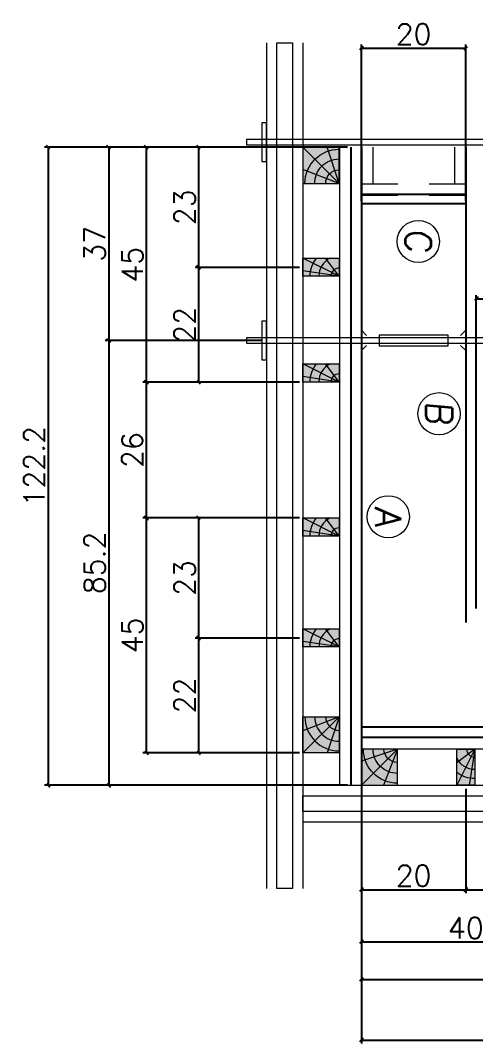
# Model space of a CAD drawing. Extents: x -8482 to 2614, y -517 to 5500.
# Drawn here: x -3185 to -2924, y 4580 to 5168 of the extents above; entities that cross this region are included whole.
import ezdxf
from ezdxf.enums import TextEntityAlignment as Align

# ---------------------------------------------------------------- set-up
doc = ezdxf.new("R2010")
doc.units = 0
doc.layers.get('0').update_dxf_attribs({"color": 1, "lineweight": 9})
for name, color, linetype, lineweight in [('BARRA_ANCORAGEM', 1, 'Continuous', 15), ('HACHURA_MEIOPONTALETE', 33, 'Continuous', 15), ('HACHURA_PONTALETE', 23, 'Continuous', 15), ('MEIOPONTALE_3_5X7', 12, 'Continuous', 15), ('PERFIL_METALICO', 7, 'Continuous', 15), ('PONTALETE_7X7', 18, 'Continuous', 15), ('SARRAFO_2_2X7', 24, 'Continuous', 15), ('TEXTO_LEITURA', 1, 'Continuous', 15)]:
    doc.layers.add(name, color=color, linetype=linetype, lineweight=lineweight)
doc.layers.add('COTA', color=241, linetype='Continuous')
doc.layers.add('NOMENCLATURA', color=7, linetype='Continuous')
doc.layers.add('hachura-chapa', color=7, linetype='Continuous', true_color=0xd07990)
doc.styles.add('Romans', font='romans.shx', dxfattribs={"height": 12})
doc.dimstyles.new('COTAX3', dxfattribs={"dimtxt": 12, "dimasz": 2, "dimexe": 2, "dimexo": 2, "dimgap": 2, "dimtad": 1, "dimdec": 1, "dimlfac": 0.333333, "dimzin": 12, "dimdsep": 46, "dimtxsty": 'Romans', "dimblk": 'OBLIQUE', "dimcen": 9, "dimclrd": 4, "dimclre": 4, "dimclrt": 240, "dimaunit": 1, "dimadec": 8, "dimazin": 3, "dimtfac": 1, "dimtdec": 1, "dimtix": 1, "dimtmove": 0, "dimatfit": 2, "dimldrblk": 'OBLIQUE', "dimfxl": 1, "dimtolj": 1, "dimtzin": 0, "dimlwd": -1, "dimlwe": -1, "dimarcsym": 0})

# ---------------------------------------------------------------- blocks, each defined once
blk = doc.blocks.new('_Oblique')
at = {"color": 0, "linetype": 'ByBlock', "lineweight": -2}
blk.add_line((-0.5, -0.5), (0.5, 0.5), dxfattribs=at)
blk = doc.blocks.new('*D9445')
at = {"layer": 'COTA', "color": 4, "linetype": 'Continuous', "ltscale": 30, "transparency": 16777216}
for p, q in [((-2997.5, 5094.7), (-3171.5, 5094.7)), ((-3169.5, 5094.7), (-3169.5, 4728.1)), ((-2997.5, 4728.1), (-3171.5, 4728.1))]:
    blk.add_line(p, q, dxfattribs=at)
at = {"layer": 'Defpoints', "color": 0, "linetype": 'Continuous', "ltscale": 30, "transparency": 16777216}
for p in [(-2995.5, 5094.7), (-3169.5, 4728.1), (-2995.5, 4728.1)]:
    blk.add_point(p, dxfattribs=at)
at = {"layer": 'COTA', "color": 4, "linetype": 'Continuous', "ltscale": 30, "transparency": 16777216, "xscale": 2, "yscale": 2, "zscale": 2}
for p, rotation in [((-3169.5, 5094.7), 90), ((-3169.5, 4728.1), 270)]:
    blk.add_blockref('_Oblique', p, dxfattribs=dict(at, rotation=rotation))
at = {"layer": 'COTA', "color": 240, "linetype": 'Continuous', "ltscale": 30, "transparency": 16777216, "insert": (-3177.5, 4911.4), "char_height": 12, "attachment_point": 5, "rotation": 90, "style": 'Romans'}
blk.add_mtext('\\A1;122.2', dxfattribs=at)
blk = doc.blocks.new('*D9447')
at = {"layer": 'COTA', "color": 4, "linetype": 'Continuous', "ltscale": 30, "transparency": 16777216}
for p, q in [((-2989.5, 5063.7), (-2989.5, 5153.7)), ((-2989.5, 5151.7), (-2929.5, 5151.7)), ((-2929.5, 5063.7), (-2929.5, 5153.7))]:
    blk.add_line(p, q, dxfattribs=at)
at = {"layer": 'Defpoints', "color": 0, "linetype": 'Continuous', "ltscale": 30, "transparency": 16777216}
for p in [(-2929.5, 5151.7), (-2989.5, 5061.7), (-2929.5, 5061.7)]:
    blk.add_point(p, dxfattribs=at)
at = {"layer": 'COTA', "color": 4, "linetype": 'Continuous', "ltscale": 30, "transparency": 16777216, "xscale": 2, "yscale": 2, "zscale": 2, "rotation": 180}
blk.add_blockref('_Oblique', (-2989.5, 5151.7), dxfattribs=at)
at = {"layer": 'COTA', "color": 4, "linetype": 'Continuous', "ltscale": 30, "transparency": 16777216, "xscale": 2, "yscale": 2, "zscale": 2}
blk.add_blockref('_Oblique', (-2929.5, 5151.7), dxfattribs=at)
at = {"layer": 'COTA', "color": 240, "linetype": 'Continuous', "ltscale": 30, "transparency": 16777216, "insert": (-2959.5, 5159.7), "char_height": 12, "attachment_point": 5, "style": 'Romans'}
blk.add_mtext('\\A1;20', dxfattribs=at)
blk = doc.blocks.new('PT')
at = {"layer": 'HACHURA_PONTALETE'}
h = blk.add_hatch(color=256, dxfattribs=at)
h.dxf.hatch_style = 1
h.paths.add_polyline_path([(0, 0), (14, 0), (14, -14), (0, -14)])
at = {"layer": 'PONTALETE_7X7'}
for q in [(0, -14), (0, -5.43), (9.34, -14), (0, -14), (0, -5.43), (9.34, -14)]:
    blk.add_line((14, 0), q, dxfattribs=at)
blk.add_lwpolyline([(0, 0), (14, 0), (14, -14), (0, -14)], close=True, dxfattribs=at)
for centre, radius, start, end in [((14, 0), 13.24, 180, 270), ((14.01, -0.08), 9.41, 179.4828, 269.9104), ((14.01, -0.08), 9.41, 179.4828, 269.9104), ((14.01, -0.08), 5.19, 179.0659, 269.8369), ((14.01, -0.08), 5.19, 179.0659, 269.8369), ((14, 0), 13.24, 180, 270)]:
    blk.add_arc(centre, radius, start, end, dxfattribs=at)
at = {"layer": 'SARRAFO_2_2X7'}
blk.add_lwpolyline([(0, 0), (14, 0), (14, -14), (0, -14)], close=True, dxfattribs=at)
blk = doc.blocks.new('B1A.E2')
at = {"layer": 'PONTALETE_7X7', "xscale": -0.495, "yscale": 0.495, "zscale": 0.495, "rotation": 270}
blk.add_blockref('PT', (6.93, 0), dxfattribs=at)
blk = doc.blocks.new('MEIOPT')
at = {"layer": 'HACHURA_MEIOPONTALETE'}
h = blk.add_hatch(color=256, dxfattribs=at)
h.dxf.hatch_style = 1
h.paths.add_polyline_path([(0, 0), (7, 0), (7, -14), (0, -14)])
at = {"layer": 'MEIOPONTALE_3_5X7'}
for q in [(0, -14), (0, -5.3), (4.87, -14)]:
    blk.add_line((7, 0), q, dxfattribs=at)
blk.add_lwpolyline([(0, 0), (7, 0), (7, -14), (0, -14)], close=True, dxfattribs=at)
for radius, start in [(3.17, 180), (7.83, 206.5651), (11.31, 231.7782)]:
    blk.add_arc((7, 0), radius, start, 270, dxfattribs=at)
blk = doc.blocks.new('B2A.E4')
at = {"layer": 'MEIOPONTALE_3_5X7', "xscale": 0.495, "yscale": 0.495, "zscale": 0.495}
blk.add_blockref('MEIOPT', (0, 6.93), dxfattribs=at)
blk = doc.blocks.new('*D9448')
at = {"layer": 'COTA', "color": 4, "linetype": 'Continuous', "ltscale": 30, "transparency": 16777216}
for p, q in [((-3025.1, 5094.7), (-3085.1, 5094.7)), ((-3083.1, 5094.7), (-3083.1, 5025.7)), ((-3025.1, 5025.7), (-3085.1, 5025.7))]:
    blk.add_line(p, q, dxfattribs=at)
at = {"layer": 'Defpoints', "color": 0, "linetype": 'Continuous', "ltscale": 30, "transparency": 16777216}
for p in [(-3023.1, 5094.7), (-3083.1, 5025.7), (-3023.1, 5025.7)]:
    blk.add_point(p, dxfattribs=at)
at = {"layer": 'COTA', "color": 4, "linetype": 'Continuous', "ltscale": 30, "transparency": 16777216, "xscale": 2, "yscale": 2, "zscale": 2}
for p, rotation in [((-3083.1, 5094.7), 90), ((-3083.1, 5025.7), 270)]:
    blk.add_blockref('_Oblique', p, dxfattribs=dict(at, rotation=rotation))
at = {"layer": 'COTA', "color": 240, "linetype": 'Continuous', "ltscale": 30, "transparency": 16777216, "insert": (-3091.1, 5060.2), "char_height": 12, "attachment_point": 5, "rotation": 90, "style": 'Romans'}
blk.add_mtext('\\A1;23', dxfattribs=at)
blk = doc.blocks.new('*D9449')
at = {"layer": 'COTA', "color": 4, "linetype": 'Continuous', "ltscale": 30, "transparency": 16777216}
for p, q in [((-3025.1, 5025.7), (-3085.1, 5025.7)), ((-3083.1, 5025.7), (-3083.1, 4959.7)), ((-3025.1, 4959.7), (-3085.1, 4959.7))]:
    blk.add_line(p, q, dxfattribs=at)
at = {"layer": 'Defpoints', "color": 0, "linetype": 'Continuous', "ltscale": 30, "transparency": 16777216}
for p in [(-3023.1, 5025.7), (-3083.1, 4959.7), (-3023.1, 4959.7)]:
    blk.add_point(p, dxfattribs=at)
at = {"layer": 'COTA', "color": 4, "linetype": 'Continuous', "ltscale": 30, "transparency": 16777216, "xscale": 2, "yscale": 2, "zscale": 2}
for p, rotation in [((-3083.1, 5025.7), 90), ((-3083.1, 4959.7), 270)]:
    blk.add_blockref('_Oblique', p, dxfattribs=dict(at, rotation=rotation))
at = {"layer": 'COTA', "color": 240, "linetype": 'Continuous', "ltscale": 30, "transparency": 16777216, "insert": (-3091.1, 4992.7), "char_height": 12, "attachment_point": 5, "rotation": 90, "style": 'Romans'}
blk.add_mtext('\\A1;22', dxfattribs=at)
blk = doc.blocks.new('*D9450')
at = {"layer": 'COTA', "color": 4, "linetype": 'Continuous', "ltscale": 30, "transparency": 16777216}
for p, q in [((-3025.1, 5094.7), (-3115.1, 5094.7)), ((-3113.1, 5094.7), (-3113.1, 4959.7)), ((-3025.1, 4959.7), (-3115.1, 4959.7))]:
    blk.add_line(p, q, dxfattribs=at)
at = {"layer": 'Defpoints', "color": 0, "linetype": 'Continuous', "ltscale": 30, "transparency": 16777216}
for p in [(-3023.1, 5094.7), (-3113.1, 4959.7), (-3023.1, 4959.7)]:
    blk.add_point(p, dxfattribs=at)
at = {"layer": 'COTA', "color": 4, "linetype": 'Continuous', "ltscale": 30, "transparency": 16777216, "xscale": 2, "yscale": 2, "zscale": 2}
for p, rotation in [((-3113.1, 5094.7), 90), ((-3113.1, 4959.7), 270)]:
    blk.add_blockref('_Oblique', p, dxfattribs=dict(at, rotation=rotation))
at = {"layer": 'COTA', "color": 240, "linetype": 'Continuous', "ltscale": 30, "transparency": 16777216, "insert": (-3121.1, 5027.2), "char_height": 12, "attachment_point": 5, "rotation": 90, "style": 'Romans'}
blk.add_mtext('\\A1;45', dxfattribs=at)
blk = doc.blocks.new('*D9451')
at = {"layer": 'COTA', "color": 4, "linetype": 'Continuous', "ltscale": 30, "transparency": 16777216}
for p, q in [((-3025.1, 4959.7), (-3115.1, 4959.7)), ((-3113.1, 4959.7), (-3113.1, 4881.7)), ((-3025.1, 4881.7), (-3115.1, 4881.7))]:
    blk.add_line(p, q, dxfattribs=at)
at = {"layer": 'Defpoints', "color": 0, "linetype": 'Continuous', "ltscale": 30, "transparency": 16777216}
for p in [(-3023.1, 4959.7), (-3113.1, 4881.7), (-3023.1, 4881.7)]:
    blk.add_point(p, dxfattribs=at)
at = {"layer": 'COTA', "color": 4, "linetype": 'Continuous', "ltscale": 30, "transparency": 16777216, "xscale": 2, "yscale": 2, "zscale": 2}
for p, rotation in [((-3113.1, 4959.7), 90), ((-3113.1, 4881.7), 270)]:
    blk.add_blockref('_Oblique', p, dxfattribs=dict(at, rotation=rotation))
at = {"layer": 'COTA', "color": 240, "linetype": 'Continuous', "ltscale": 30, "transparency": 16777216, "insert": (-3121.1, 4920.7), "char_height": 12, "attachment_point": 5, "rotation": 90, "style": 'Romans'}
blk.add_mtext('\\A1;26', dxfattribs=at)
blk = doc.blocks.new('B1A.D2')
at = {"layer": 'PONTALETE_7X7', "xscale": 0.495, "yscale": 0.495, "zscale": 0.495, "rotation": 90.00000000000001}
blk.add_blockref('PT', (-6.93, 0), dxfattribs=at)
blk = doc.blocks.new('*D9452')
at = {"layer": 'COTA', "color": 4, "linetype": 'Continuous', "ltscale": 30, "transparency": 16777216}
for p, q in [((-3025.1, 4881.7), (-3085.1, 4881.7)), ((-3083.1, 4881.7), (-3083.1, 4812.7)), ((-3025.1, 4812.7), (-3085.1, 4812.7))]:
    blk.add_line(p, q, dxfattribs=at)
at = {"layer": 'Defpoints', "color": 0, "linetype": 'Continuous', "ltscale": 30, "transparency": 16777216}
for p in [(-3023.1, 4881.7), (-3083.1, 4812.7), (-3023.1, 4812.7)]:
    blk.add_point(p, dxfattribs=at)
at = {"layer": 'COTA', "color": 4, "linetype": 'Continuous', "ltscale": 30, "transparency": 16777216, "xscale": 2, "yscale": 2, "zscale": 2}
for p, rotation in [((-3083.1, 4881.7), 90), ((-3083.1, 4812.7), 270)]:
    blk.add_blockref('_Oblique', p, dxfattribs=dict(at, rotation=rotation))
at = {"layer": 'COTA', "color": 240, "linetype": 'Continuous', "ltscale": 30, "transparency": 16777216, "insert": (-3091.1, 4847.2), "char_height": 12, "attachment_point": 5, "rotation": 90, "style": 'Romans'}
blk.add_mtext('\\A1;23', dxfattribs=at)
blk = doc.blocks.new('*D9453')
at = {"layer": 'COTA', "color": 4, "linetype": 'Continuous', "ltscale": 30, "transparency": 16777216}
for p, q in [((-3025.1, 4812.7), (-3085.1, 4812.7)), ((-3083.1, 4812.7), (-3083.1, 4746.7)), ((-3025.1, 4746.7), (-3085.1, 4746.7))]:
    blk.add_line(p, q, dxfattribs=at)
at = {"layer": 'Defpoints', "color": 0, "linetype": 'Continuous', "ltscale": 30, "transparency": 16777216}
for p in [(-3023.1, 4812.7), (-3083.1, 4746.7), (-3023.1, 4746.7)]:
    blk.add_point(p, dxfattribs=at)
at = {"layer": 'COTA', "color": 4, "linetype": 'Continuous', "ltscale": 30, "transparency": 16777216, "xscale": 2, "yscale": 2, "zscale": 2}
for p, rotation in [((-3083.1, 4812.7), 90), ((-3083.1, 4746.7), 270)]:
    blk.add_blockref('_Oblique', p, dxfattribs=dict(at, rotation=rotation))
at = {"layer": 'COTA', "color": 240, "linetype": 'Continuous', "ltscale": 30, "transparency": 16777216, "insert": (-3091.1, 4779.7), "char_height": 12, "attachment_point": 5, "rotation": 90, "style": 'Romans'}
blk.add_mtext('\\A1;22', dxfattribs=at)
blk = doc.blocks.new('*D9454')
at = {"layer": 'COTA', "color": 4, "linetype": 'Continuous', "ltscale": 30, "transparency": 16777216}
for p, q in [((-3025.1, 4881.7), (-3115.1, 4881.7)), ((-3113.1, 4881.7), (-3113.1, 4746.7)), ((-3025.1, 4746.7), (-3115.1, 4746.7))]:
    blk.add_line(p, q, dxfattribs=at)
at = {"layer": 'Defpoints', "color": 0, "linetype": 'Continuous', "ltscale": 30, "transparency": 16777216}
for p in [(-3023.1, 4881.7), (-3113.1, 4746.7), (-3023.1, 4746.7)]:
    blk.add_point(p, dxfattribs=at)
at = {"layer": 'COTA', "color": 4, "linetype": 'Continuous', "ltscale": 30, "transparency": 16777216, "xscale": 2, "yscale": 2, "zscale": 2}
for p, rotation in [((-3113.1, 4881.7), 90), ((-3113.1, 4746.7), 270)]:
    blk.add_blockref('_Oblique', p, dxfattribs=dict(at, rotation=rotation))
at = {"layer": 'COTA', "color": 240, "linetype": 'Continuous', "ltscale": 30, "transparency": 16777216, "insert": (-3121.1, 4814.2), "char_height": 12, "attachment_point": 5, "rotation": 90, "style": 'Romans'}
blk.add_mtext('\\A1;45', dxfattribs=at)
blk = doc.blocks.new('PAR.BAI2')
at = {"layer": 'BARRA_ANCORAGEM'}
blk.add_lwpolyline([(-3.7125, -0.891), (3.7125, -0.891), (3.7125, 0), (-3.7125, 0)], close=True, dxfattribs=at)
blk = doc.blocks.new('*D9459')
at = {"layer": 'COTA', "color": 4, "linetype": 'Continuous', "ltscale": 30, "transparency": 16777216}
for p, q in [((-3046.7, 5094.7), (-3136.7, 5094.7)), ((-3134.7, 5094.7), (-3134.7, 4983.7)), ((-3046.7, 4983.7), (-3136.7, 4983.7))]:
    blk.add_line(p, q, dxfattribs=at)
at = {"layer": 'Defpoints', "color": 0, "linetype": 'Continuous', "ltscale": 30, "transparency": 16777216}
for p in [(-3044.7, 5094.7), (-3134.7, 4983.7), (-3044.7, 4983.7)]:
    blk.add_point(p, dxfattribs=at)
at = {"layer": 'COTA', "color": 4, "linetype": 'Continuous', "ltscale": 30, "transparency": 16777216, "xscale": 2, "yscale": 2, "zscale": 2}
for p, rotation in [((-3134.7, 5094.7), 90), ((-3134.7, 4983.7), 270)]:
    blk.add_blockref('_Oblique', p, dxfattribs=dict(at, rotation=rotation))
at = {"layer": 'COTA', "color": 240, "linetype": 'Continuous', "ltscale": 30, "transparency": 16777216, "insert": (-3142.7, 5039.2), "char_height": 12, "attachment_point": 5, "rotation": 90, "style": 'Romans'}
blk.add_mtext('\\A1;37', dxfattribs=at)
blk = doc.blocks.new('*D9460')
at = {"layer": 'COTA', "color": 4, "linetype": 'Continuous', "ltscale": 30, "transparency": 16777216}
for p, q in [((-3046.7, 4983.7), (-3136.7, 4983.7)), ((-3134.7, 4983.7), (-3134.7, 4728.1)), ((-3046.7, 4728.1), (-3136.7, 4728.1))]:
    blk.add_line(p, q, dxfattribs=at)
at = {"layer": 'Defpoints', "color": 0, "linetype": 'Continuous', "ltscale": 30, "transparency": 16777216}
for p in [(-3044.7, 4983.7), (-3134.7, 4728.1), (-3044.7, 4728.1)]:
    blk.add_point(p, dxfattribs=at)
at = {"layer": 'COTA', "color": 4, "linetype": 'Continuous', "ltscale": 30, "transparency": 16777216, "xscale": 2, "yscale": 2, "zscale": 2}
for p, rotation in [((-3134.7, 4983.7), 90), ((-3134.7, 4728.1), 270)]:
    blk.add_blockref('_Oblique', p, dxfattribs=dict(at, rotation=rotation))
at = {"layer": 'COTA', "color": 240, "linetype": 'Continuous', "ltscale": 30, "transparency": 16777216, "insert": (-3142.7, 4855.9), "char_height": 12, "attachment_point": 5, "rotation": 90, "style": 'Romans'}
blk.add_mtext('\\A1;85.2', dxfattribs=at)
blk = doc.blocks.new('PAR_CIMA')
at = {"layer": 'BARRA_ANCORAGEM'}
blk.add_lwpolyline([(-0.94905, -0.999), (-1.94805, 0), (1.94805, 0), (0.94905, -0.999)], dxfattribs=at)
blk = doc.blocks.new('PAR_BAIXO')
at = {"layer": 'BARRA_ANCORAGEM'}
blk.add_lwpolyline([(-0.94905, 0.999), (-1.94805, 0), (1.94805, 0), (0.94905, 0.999)], dxfattribs=at)
blk = doc.blocks.new('*D9461')
at = {"layer": 'COTA', "color": 4, "linetype": 'Continuous', "ltscale": 30, "transparency": 16777216}
for p, q in [((-3046.7, 4983.7), (-3136.7, 4983.7)), ((-3134.7, 4983.7), (-3134.7, 4728.1)), ((-3046.7, 4728.1), (-3136.7, 4728.1))]:
    blk.add_line(p, q, dxfattribs=at)
at = {"layer": 'Defpoints', "color": 0, "linetype": 'Continuous', "ltscale": 30, "transparency": 16777216}
for p in [(-3044.7, 4983.7), (-3134.7, 4728.1), (-3044.7, 4728.1)]:
    blk.add_point(p, dxfattribs=at)
at = {"layer": 'COTA', "color": 4, "linetype": 'Continuous', "ltscale": 30, "transparency": 16777216, "xscale": 2, "yscale": 2, "zscale": 2}
for p, rotation in [((-3134.7, 4983.7), 90), ((-3134.7, 4728.1), 270)]:
    blk.add_blockref('_Oblique', p, dxfattribs=dict(at, rotation=rotation))
at = {"layer": 'COTA', "color": 240, "linetype": 'Continuous', "ltscale": 30, "transparency": 16777216, "insert": (-3142.7, 4855.9), "char_height": 12, "attachment_point": 5, "rotation": 90, "style": 'Romans'}
blk.add_mtext('\\A1;85.2', dxfattribs=at)
blk = doc.blocks.new('TA')
at = {"layer": 'TEXTO_LEITURA'}
blk.add_circle((-0.23, 0.15), 4.04, dxfattribs=at)
at = {"layer": 'TEXTO_LEITURA', "style": 'Romans', "oblique": 5}
blk.add_text('A', height=4.99, dxfattribs=at).set_placement((-0.23, 0.15), align=Align.MIDDLE_CENTER)
blk = doc.blocks.new('TB')
at = {"layer": 'TEXTO_LEITURA'}
blk.add_circle((0.04, -0.13), 4.04, dxfattribs=at)
at = {"layer": 'TEXTO_LEITURA', "style": 'Romans', "oblique": 5}
blk.add_text('B', height=4.99, dxfattribs=at).set_placement((-0.17, -0.13), align=Align.MIDDLE_CENTER)
blk = doc.blocks.new('TC')
at = {"layer": 'TEXTO_LEITURA'}
blk.add_circle((0.04, -0.11), 4.04, dxfattribs=at)
at = {"layer": 'TEXTO_LEITURA', "style": 'Romans', "oblique": 5}
blk.add_text('C', height=4.99, dxfattribs=at).set_placement((-0.14, -0.11), align=Align.MIDDLE_CENTER)
blk = doc.blocks.new('*D9462')
at = {"layer": 'COTA', "color": 4, "linetype": 'Continuous', "ltscale": 30, "transparency": 16777216}
for p, q in [((-2989.5, 4753.7), (-2989.5, 4579.7)), ((-2656.5, 4753.7), (-2656.5, 4579.7)), ((-2989.5, 4581.7), (-2656.5, 4581.7))]:
    blk.add_line(p, q, dxfattribs=at)
at = {"layer": 'Defpoints', "color": 0, "linetype": 'Continuous', "ltscale": 30, "transparency": 16777216}
for p in [(-2989.5, 4755.7), (-2656.5, 4755.7), (-2656.5, 4581.7)]:
    blk.add_point(p, dxfattribs=at)
at = {"layer": 'COTA', "color": 4, "linetype": 'Continuous', "ltscale": 30, "transparency": 16777216, "xscale": 2, "yscale": 2, "zscale": 2, "rotation": 180}
blk.add_blockref('_Oblique', (-2989.5, 4581.7), dxfattribs=at)
at = {"layer": 'COTA', "color": 4, "linetype": 'Continuous', "ltscale": 30, "transparency": 16777216, "xscale": 2, "yscale": 2, "zscale": 2}
blk.add_blockref('_Oblique', (-2656.5, 4581.7), dxfattribs=at)
at = {"layer": 'COTA', "color": 240, "linetype": 'Continuous', "ltscale": 30, "transparency": 16777216, "insert": (-2823, 4589.7), "char_height": 12, "attachment_point": 5, "style": 'Romans'}
blk.add_mtext('\\A1;111', dxfattribs=at)
blk = doc.blocks.new('*D9463')
at = {"layer": 'COTA', "color": 4, "linetype": 'Continuous', "ltscale": 30, "transparency": 16777216}
for p, q in [((-2923.5, 4829.7), (-2923.5, 5009.7)), ((-2656.5, 4829.7), (-2656.5, 5009.7)), ((-2923.5, 5007.7), (-2656.5, 5007.7))]:
    blk.add_line(p, q, dxfattribs=at)
at = {"layer": 'Defpoints', "color": 0, "linetype": 'Continuous', "ltscale": 30, "transparency": 16777216}
for p in [(-2656.5, 5007.7), (-2923.5, 4827.7), (-2656.5, 4827.7)]:
    blk.add_point(p, dxfattribs=at)
at = {"layer": 'COTA', "color": 4, "linetype": 'Continuous', "ltscale": 30, "transparency": 16777216, "xscale": 2, "yscale": 2, "zscale": 2, "rotation": 180}
blk.add_blockref('_Oblique', (-2923.5, 5007.7), dxfattribs=at)
at = {"layer": 'COTA', "color": 4, "linetype": 'Continuous', "ltscale": 30, "transparency": 16777216, "xscale": 2, "yscale": 2, "zscale": 2}
blk.add_blockref('_Oblique', (-2656.5, 5007.7), dxfattribs=at)
at = {"layer": 'COTA', "color": 240, "linetype": 'Continuous', "ltscale": 30, "transparency": 16777216, "insert": (-2790, 5015.7), "char_height": 12, "attachment_point": 5, "style": 'Romans'}
blk.add_mtext('\\A1;89', dxfattribs=at)
blk = doc.blocks.new('*D9465')
at = {"layer": 'COTA', "color": 4, "linetype": 'Continuous', "ltscale": 30, "transparency": 16777216}
for p, q in [((-2989.5, 4726.1), (-2989.5, 4666.1)), ((-2929.5, 4726.1), (-2929.5, 4666.1)), ((-2989.5, 4668.1), (-2929.5, 4668.1))]:
    blk.add_line(p, q, dxfattribs=at)
at = {"layer": 'Defpoints', "color": 0, "linetype": 'Continuous', "ltscale": 30, "transparency": 16777216}
for p in [(-2989.5, 4728.1), (-2929.5, 4728.1), (-2929.5, 4668.1)]:
    blk.add_point(p, dxfattribs=at)
at = {"layer": 'COTA', "color": 4, "linetype": 'Continuous', "ltscale": 30, "transparency": 16777216, "xscale": 2, "yscale": 2, "zscale": 2, "rotation": 180}
blk.add_blockref('_Oblique', (-2989.5, 4668.1), dxfattribs=at)
at = {"layer": 'COTA', "color": 4, "linetype": 'Continuous', "ltscale": 30, "transparency": 16777216, "xscale": 2, "yscale": 2, "zscale": 2}
blk.add_blockref('_Oblique', (-2929.5, 4668.1), dxfattribs=at)
at = {"layer": 'COTA', "color": 240, "linetype": 'Continuous', "ltscale": 30, "transparency": 16777216, "insert": (-2959.5, 4676.1), "char_height": 12, "attachment_point": 5, "style": 'Romans'}
blk.add_mtext('\\A1;20', dxfattribs=at)
blk = doc.blocks.new('*D9466')
at = {"layer": 'COTA', "color": 4, "linetype": 'Continuous', "ltscale": 30, "transparency": 16777216}
for p, q in [((-2929.5, 4726.1), (-2929.5, 4666.1)), ((-2869.5, 4726.1), (-2869.5, 4666.1)), ((-2929.5, 4668.1), (-2869.5, 4668.1))]:
    blk.add_line(p, q, dxfattribs=at)
at = {"layer": 'Defpoints', "color": 0, "linetype": 'Continuous', "ltscale": 30, "transparency": 16777216}
for p in [(-2929.5, 4728.1), (-2869.5, 4728.1), (-2869.5, 4668.1)]:
    blk.add_point(p, dxfattribs=at)
at = {"layer": 'COTA', "color": 4, "linetype": 'Continuous', "ltscale": 30, "transparency": 16777216, "xscale": 2, "yscale": 2, "zscale": 2, "rotation": 180}
blk.add_blockref('_Oblique', (-2929.5, 4668.1), dxfattribs=at)
at = {"layer": 'COTA', "color": 4, "linetype": 'Continuous', "ltscale": 30, "transparency": 16777216, "xscale": 2, "yscale": 2, "zscale": 2}
blk.add_blockref('_Oblique', (-2869.5, 4668.1), dxfattribs=at)
at = {"layer": 'COTA', "color": 240, "linetype": 'Continuous', "ltscale": 30, "transparency": 16777216, "insert": (-2899.5, 4676.1), "char_height": 12, "attachment_point": 5, "style": 'Romans'}
blk.add_mtext('\\A1;20', dxfattribs=at)
blk = doc.blocks.new('*D9467')
at = {"layer": 'COTA', "color": 4, "linetype": 'Continuous', "ltscale": 30, "transparency": 16777216}
for p, q in [((-2989.5, 4726.1), (-2989.5, 4636.1)), ((-2869.5, 4726.1), (-2869.5, 4636.1)), ((-2989.5, 4638.1), (-2869.5, 4638.1))]:
    blk.add_line(p, q, dxfattribs=at)
at = {"layer": 'Defpoints', "color": 0, "linetype": 'Continuous', "ltscale": 30, "transparency": 16777216}
for p in [(-2989.5, 4728.1), (-2869.5, 4728.1), (-2869.5, 4638.1)]:
    blk.add_point(p, dxfattribs=at)
at = {"layer": 'COTA', "color": 4, "linetype": 'Continuous', "ltscale": 30, "transparency": 16777216, "xscale": 2, "yscale": 2, "zscale": 2, "rotation": 180}
blk.add_blockref('_Oblique', (-2989.5, 4638.1), dxfattribs=at)
at = {"layer": 'COTA', "color": 4, "linetype": 'Continuous', "ltscale": 30, "transparency": 16777216, "xscale": 2, "yscale": 2, "zscale": 2}
blk.add_blockref('_Oblique', (-2869.5, 4638.1), dxfattribs=at)
at = {"layer": 'COTA', "color": 240, "linetype": 'Continuous', "ltscale": 30, "transparency": 16777216, "insert": (-2929.5, 4646.1), "char_height": 12, "attachment_point": 5, "style": 'Romans'}
blk.add_mtext('\\A1;40', dxfattribs=at)
blk = doc.blocks.new('*D9477')
at = {"layer": 'COTA', "color": 4, "linetype": 'Continuous', "ltscale": 30, "transparency": 16777216}
for p, q in [((-2989.5, 4704.5), (-2989.5, 4614.5)), ((-2769, 4704.5), (-2769, 4614.5)), ((-2989.5, 4616.5), (-2769, 4616.5))]:
    blk.add_line(p, q, dxfattribs=at)
at = {"layer": 'Defpoints', "color": 0, "linetype": 'Continuous', "ltscale": 30, "transparency": 16777216}
for p in [(-2989.5, 4706.5), (-2769, 4706.5), (-2769, 4616.5)]:
    blk.add_point(p, dxfattribs=at)
at = {"layer": 'COTA', "color": 4, "linetype": 'Continuous', "ltscale": 30, "transparency": 16777216, "xscale": 2, "yscale": 2, "zscale": 2, "rotation": 180}
blk.add_blockref('_Oblique', (-2989.5, 4616.5), dxfattribs=at)
at = {"layer": 'COTA', "color": 4, "linetype": 'Continuous', "ltscale": 30, "transparency": 16777216, "xscale": 2, "yscale": 2, "zscale": 2}
blk.add_blockref('_Oblique', (-2769, 4616.5), dxfattribs=at)
at = {"layer": 'COTA', "color": 240, "linetype": 'Continuous', "ltscale": 30, "transparency": 16777216, "insert": (-2879.25, 4624.5), "char_height": 12, "attachment_point": 5, "style": 'Romans'}
blk.add_mtext('\\A1;73.5', dxfattribs=at)

msp = doc.modelspace()

# ---------------------------------------------------------------- linework, layer by layer
at = {"layer": 'BARRA_ANCORAGEM', "linetype": 'Continuous', "ltscale": 30}
for points in [[(-3055.5, 5099.2), (-3055.5, 5096.2), (-2863.5, 5096.2), (-2863.5, 5099.2)], [(-3055.5, 4985.2), (-3055.5, 4982.2), (-2863.5, 4982.2), (-2863.5, 4985.2)], [(-2979.3, 4986.7), (-2979.3, 4980.7), (-2939.7, 4980.7), (-2939.7, 4986.7)]]:
    msp.add_lwpolyline(points, close=True, dxfattribs=at)
at = {"layer": 'hachura-chapa', "ltscale": 30}
for p, q in [((-2995.5, 5094.7), (-2995.5, 4728.1)), ((-2989.5, 5094.7), (-2989.5, 4728.1)), ((-2929.5, 5094.7), (-2929.5, 4821.7)), ((-2989.5, 5067.7), (-2929.5, 5067.7)), ((-2989.5, 5062.3), (-2929.5, 5062.3)), ((-2989.5, 4761.7), (-2656.5, 4761.7)), ((-2989.5, 4755.7), (-2656.5, 4755.7))]:
    msp.add_line(p, q, dxfattribs=at)
at = {"layer": 'PERFIL_METALICO', "ltscale": 30}
for p, q in [((-3044.1, 5154.7), (-3044.1, 4668.7)), ((-3023.1, 5154.7), (-3023.1, 4668.7)), ((-3023.1, 4728.1), (-2596.5, 4728.1)), ((-3023.1, 4707.1), (-2596.5, 4707.1))]:
    msp.add_line(p, q, dxfattribs=at)
at = {"layer": 'PERFIL_METALICO', "linetype": 'Continuous', "ltscale": 30}
for points in [[(-3029.1, 5154.7), (-3029.1, 4668.7), (-3038.1, 4668.7), (-3038.1, 5154.7)], [(-3023.1, 4722.1), (-2596.5, 4722.1), (-2596.5, 4713.1), (-3023.1, 4713.1)]]:
    msp.add_lwpolyline(points, close=True, dxfattribs=at)
at = {"layer": 'SARRAFO_2_2X7', "ltscale": 30}
for p, q in [((-3002.1, 5094.7), (-3002.1, 4728.1)), ((-2995.5, 5094.7), (-2995.5, 4728.1)), ((-2989.5, 5094.7), (-2989.5, 5073.7)), ((-2982.9, 5094.7), (-2982.9, 5073.7)), ((-2936.1, 5094.7), (-2936.1, 5073.7)), ((-2929.5, 5094.7), (-2929.5, 5073.7)), ((-2989.5, 5073.7), (-2968.5, 5073.7)), ((-2950.5, 5073.7), (-2929.5, 5073.7)), ((-2989.5, 5067.1), (-2968.5, 5067.1)), ((-2950.5, 5067.1), (-2929.5, 5067.1)), ((-2989.5, 4755.7), (-2656.5, 4755.7)), ((-2989.5, 4749.1), (-2656.5, 4749.1))]:
    msp.add_line(p, q, dxfattribs=at)

# ---------------------------------------------------------------- block references
at = {"layer": 'BARRA_ANCORAGEM', "linetype": 'Continuous', "ltscale": 30, "xscale": 3, "yscale": 3, "zscale": 3, "rotation": 270}
for name, p in [('PAR.BAI2', (-3044.1, 5097.7)), ('PAR.BAI2', (-3044.1, 4983.7)), ('PAR_BAIXO', (-2989.5, 4983.7)), ('PAR_CIMA', (-2929.5, 4983.7))]:
    msp.add_blockref(name, p, dxfattribs=at)
at = {"layer": 'hachura-chapa', "linetype": 'Continuous', "ltscale": 30, "xscale": 3, "yscale": 3, "zscale": 3, "rotation": 270}
for name, p in [('B1A.E2', (-3023.1, 5094.7)), ('B2A.E4', (-3023.1, 5030.95)), ('B2A.E4', (-3023.1, 4970.2)), ('B2A.E4', (-3023.1, 4881.7)), ('B2A.E4', (-3023.1, 4817.95)), ('B1A.D2', (-3023.1, 4746.7))]:
    msp.add_blockref(name, p, dxfattribs=at)
at = {"layer": 'hachura-chapa', "linetype": 'Continuous', "ltscale": 30, "xscale": 3, "yscale": 3, "zscale": 3}
for name, p in [('B1A.E2', (-2989.5, 4728.1)), ('B2A.E4', (-2934.75, 4728.1))]:
    msp.add_blockref(name, p, dxfattribs=at)
at = {"layer": 'NOMENCLATURA', "linetype": 'Continuous', "ltscale": 30, "xscale": 3, "yscale": 3, "zscale": 3, "rotation": 270}
for name, p in [('TC', (-2956.5, 5040.7)), ('TB', (-2944.5, 4941.7)), ('TA', (-2974.5, 4881.7))]:
    msp.add_blockref(name, p, dxfattribs=at)

# ---------------------------------------------------------------- dimensions: what is measured, and where the dimension line sits
at = {"layer": 'COTA', "linetype": 'Continuous', "ltscale": 30}
for base, p1, p2, picture, middle in [((-2929.5, 5151.7), (-2989.5, 5061.7), (-2929.5, 5061.7), '*D9447', (-2959.5, 5159.7)), ((-2656.5, 5007.7), (-2923.5, 4827.7), (-2656.5, 4827.7), '*D9463', (-2790, 5015.7)), ((-2656.5, 4581.7), (-2989.5, 4755.7), (-2656.5, 4755.7), '*D9462', (-2823, 4589.7)), ((-2929.5, 4668.1), (-2989.5, 4728.1), (-2929.5, 4728.1), '*D9465', (-2959.5, 4676.1)), ((-2869.5, 4638.1), (-2989.5, 4728.1), (-2869.5, 4728.1), '*D9467', (-2929.5, 4646.1)), ((-2869.5, 4668.1), (-2929.5, 4728.1), (-2869.5, 4728.1), '*D9466', (-2899.5, 4676.1)), ((-2769, 4616.5), (-2989.5, 4706.5), (-2769, 4706.5), '*D9477', (-2879.25, 4624.5))]:
    dim = msp.add_linear_dim(base=base, p1=p1, p2=p2, dimstyle='COTAX3', dxfattribs=at)
    dim.commit()
    dim.dimension.update_dxf_attribs({"geometry": picture, "text_midpoint": middle})
for base, p1, p2, picture, middle in [((-3169.5, 4728.1), (-2995.5, 5094.7), (-2995.5, 4728.1), '*D9445', (-3177.5, 4911.4)), ((-3134.7, 4983.7), (-3044.7, 5094.7), (-3044.7, 4983.7), '*D9459', (-3142.7, 5039.2)), ((-3113.1, 4959.7), (-3023.1, 5094.7), (-3023.1, 4959.7), '*D9450', (-3121.1, 5027.2)), ((-3083.1, 5025.7), (-3023.1, 5094.7), (-3023.1, 5025.7), '*D9448', (-3091.1, 5060.2)), ((-3083.1, 4959.7), (-3023.1, 5025.7), (-3023.1, 4959.7), '*D9449', (-3091.1, 4992.7)), ((-3134.7, 4728.1), (-3044.7, 4983.7), (-3044.7, 4728.1), '*D9460', (-3142.7, 4855.9)), ((-3134.7, 4728.1), (-3044.7, 4983.7), (-3044.7, 4728.1), '*D9461', (-3142.7, 4855.9)), ((-3113.1, 4881.7), (-3023.1, 4959.7), (-3023.1, 4881.7), '*D9451', (-3121.1, 4920.7)), ((-3113.1, 4746.7), (-3023.1, 4881.7), (-3023.1, 4746.7), '*D9454', (-3121.1, 4814.2)), ((-3083.1, 4812.7), (-3023.1, 4881.7), (-3023.1, 4812.7), '*D9452', (-3091.1, 4847.2)), ((-3083.1, 4746.7), (-3023.1, 4812.7), (-3023.1, 4746.7), '*D9453', (-3091.1, 4779.7))]:
    dim = msp.add_linear_dim(base=base, p1=p1, p2=p2, angle=270, dimstyle='COTAX3', dxfattribs=at)
    dim.commit()
    dim.dimension.update_dxf_attribs({"geometry": picture, "text_midpoint": middle})

doc.saveas('drawing.dxf')
